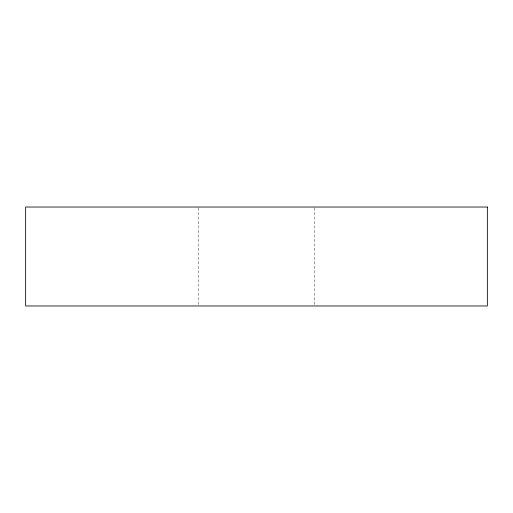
<?xml version="1.0" encoding="UTF-8"?>
<svg xmlns="http://www.w3.org/2000/svg" width="513" height="513" viewBox="0 0 513 513"><rect width="100%" height="100%" fill="white"/><g stroke="black" fill="none" stroke-linecap="round" stroke-linejoin="round"><path stroke-width="0.38" stroke-dasharray="2.56 1.92" d="M314.212 207.829L314.212 305.171M198.787 207.829L198.787 305.171"/><path stroke-width="0.77" d="M487.35 207.034L25.65 207.034L25.65 305.966L487.35 305.966L487.35 207.034"/></g></svg>
